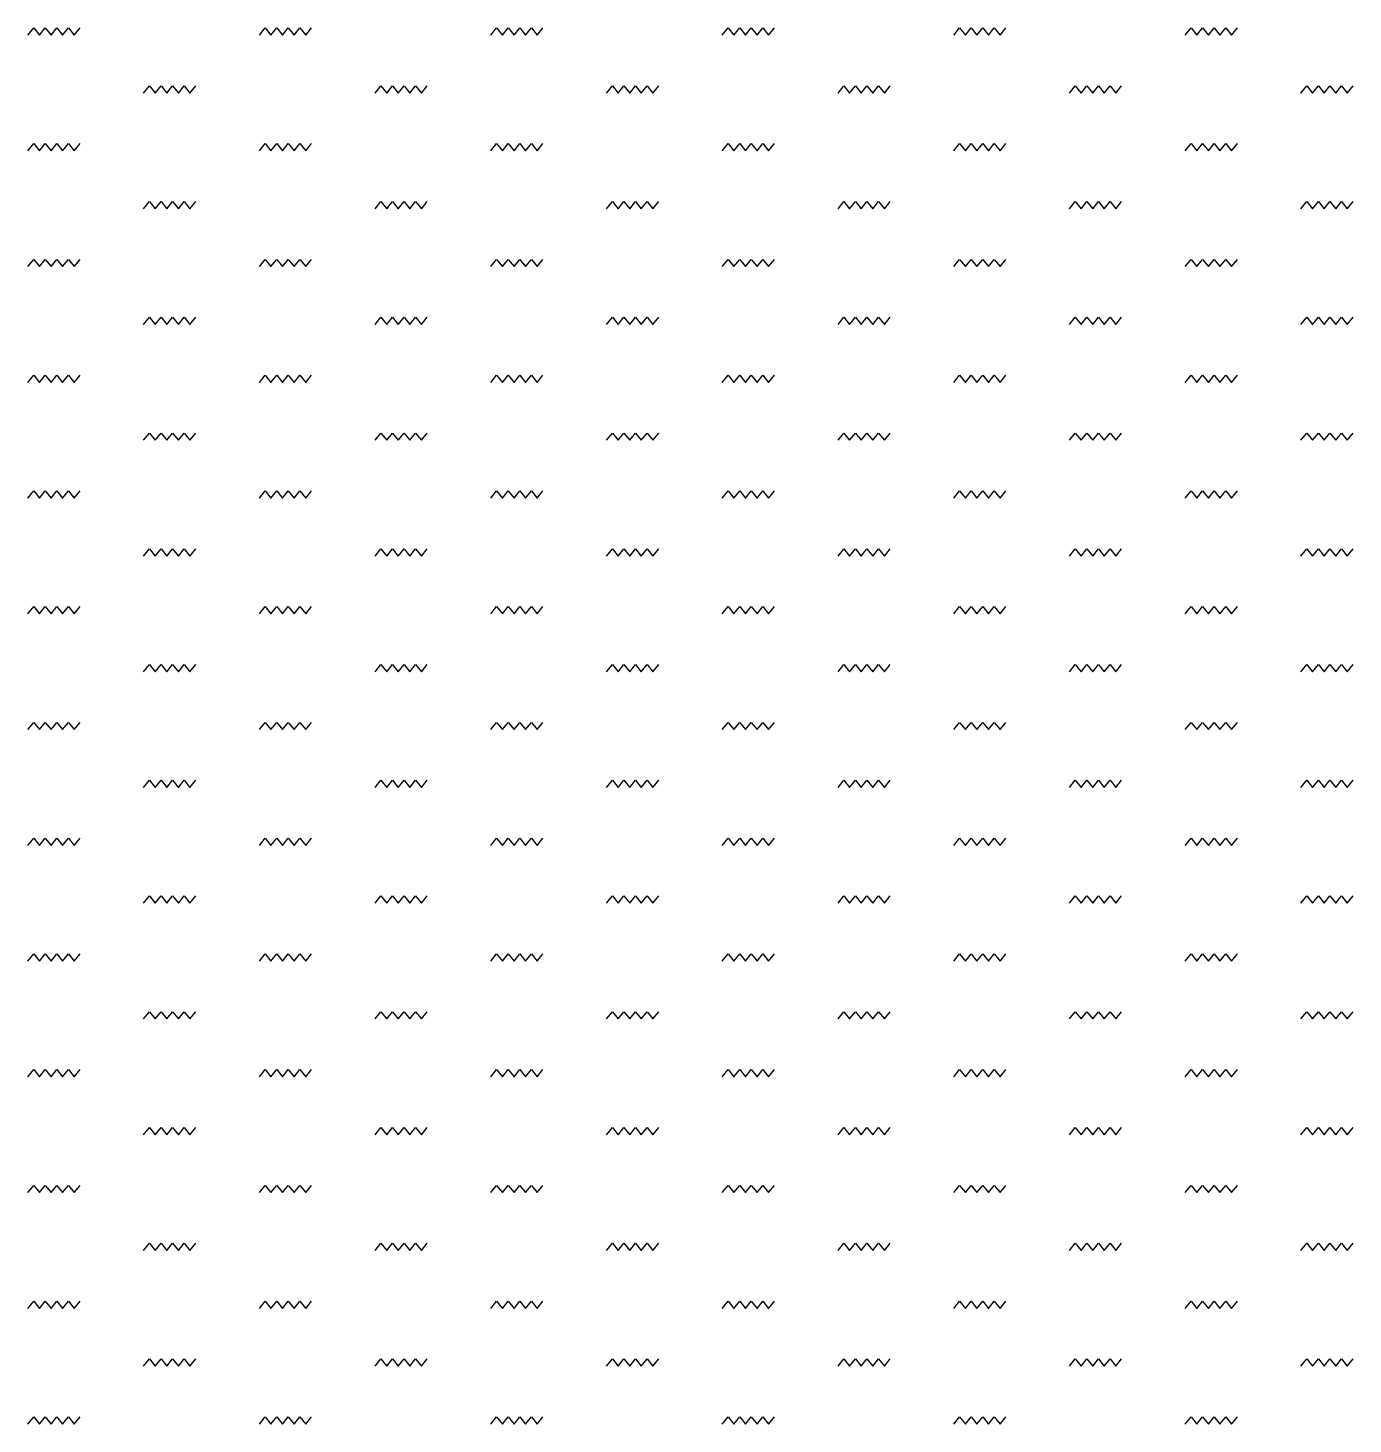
# Model space of a CAD drawing. Extents: x 0 to 1996, y -10 to 3965.
# Drawn here: x 40 to 956, y 1000 to 1965 of the extents above; entities that cross this region are included whole.
import ezdxf

# ---------------------------------------------------------------- set-up
doc = ezdxf.new("R2010")
doc.units = 0

msp = doc.modelspace()

# ---------------------------------------------------------------- linework, layer by layer
for points in [[(40, 1960), (44, 1965), (48, 1960), (52, 1965), (56, 1960), (60, 1965), (64, 1960), (68, 1965), (72, 1960), (76, 1965)], [(200, 1960), (204, 1965), (208, 1960), (212, 1965), (216, 1960), (220, 1965), (224, 1960), (228, 1965), (232, 1960), (236, 1965)], [(360, 1960), (364, 1965), (368, 1960), (372, 1965), (376, 1960), (380, 1965), (384, 1960), (388, 1965), (392, 1960), (396, 1965)], [(520, 1960), (524, 1965), (528, 1960), (532, 1965), (536, 1960), (540, 1965), (544, 1960), (548, 1965), (552, 1960), (556, 1965)], [(680, 1960), (684, 1965), (688, 1960), (692, 1965), (696, 1960), (700, 1965), (704, 1960), (708, 1965), (712, 1960), (716, 1965)], [(840, 1960), (844, 1965), (848, 1960), (852, 1965), (856, 1960), (860, 1965), (864, 1960), (868, 1965), (872, 1960), (876, 1965)], [(120, 1920), (124, 1925), (128, 1920), (132, 1925), (136, 1920), (140, 1925), (144, 1920), (148, 1925), (152, 1920), (156, 1925)], [(280, 1920), (284, 1925), (288, 1920), (292, 1925), (296, 1920), (300, 1925), (304, 1920), (308, 1925), (312, 1920), (316, 1925)], [(440, 1920), (444, 1925), (448, 1920), (452, 1925), (456, 1920), (460, 1925), (464, 1920), (468, 1925), (472, 1920), (476, 1925)], [(600, 1920), (604, 1925), (608, 1920), (612, 1925), (616, 1920), (620, 1925), (624, 1920), (628, 1925), (632, 1920), (636, 1925)], [(760, 1920), (764, 1925), (768, 1920), (772, 1925), (776, 1920), (780, 1925), (784, 1920), (788, 1925), (792, 1920), (796, 1925)], [(920, 1920), (924, 1925), (928, 1920), (932, 1925), (936, 1920), (940, 1925), (944, 1920), (948, 1925), (952, 1920), (956, 1925)], [(40, 1880), (44, 1885), (48, 1880), (52, 1885), (56, 1880), (60, 1885), (64, 1880), (68, 1885), (72, 1880), (76, 1885)], [(200, 1880), (204, 1885), (208, 1880), (212, 1885), (216, 1880), (220, 1885), (224, 1880), (228, 1885), (232, 1880), (236, 1885)], [(360, 1880), (364, 1885), (368, 1880), (372, 1885), (376, 1880), (380, 1885), (384, 1880), (388, 1885), (392, 1880), (396, 1885)], [(520, 1880), (524, 1885), (528, 1880), (532, 1885), (536, 1880), (540, 1885), (544, 1880), (548, 1885), (552, 1880), (556, 1885)], [(680, 1880), (684, 1885), (688, 1880), (692, 1885), (696, 1880), (700, 1885), (704, 1880), (708, 1885), (712, 1880), (716, 1885)], [(840, 1880), (844, 1885), (848, 1880), (852, 1885), (856, 1880), (860, 1885), (864, 1880), (868, 1885), (872, 1880), (876, 1885)], [(120, 1840), (124, 1845), (128, 1840), (132, 1845), (136, 1840), (140, 1845), (144, 1840), (148, 1845), (152, 1840), (156, 1845)], [(280, 1840), (284, 1845), (288, 1840), (292, 1845), (296, 1840), (300, 1845), (304, 1840), (308, 1845), (312, 1840), (316, 1845)], [(440, 1840), (444, 1845), (448, 1840), (452, 1845), (456, 1840), (460, 1845), (464, 1840), (468, 1845), (472, 1840), (476, 1845)], [(600, 1840), (604, 1845), (608, 1840), (612, 1845), (616, 1840), (620, 1845), (624, 1840), (628, 1845), (632, 1840), (636, 1845)], [(760, 1840), (764, 1845), (768, 1840), (772, 1845), (776, 1840), (780, 1845), (784, 1840), (788, 1845), (792, 1840), (796, 1845)], [(920, 1840), (924, 1845), (928, 1840), (932, 1845), (936, 1840), (940, 1845), (944, 1840), (948, 1845), (952, 1840), (956, 1845)], [(40, 1800), (44, 1805), (48, 1800), (52, 1805), (56, 1800), (60, 1805), (64, 1800), (68, 1805), (72, 1800), (76, 1805)], [(200, 1800), (204, 1805), (208, 1800), (212, 1805), (216, 1800), (220, 1805), (224, 1800), (228, 1805), (232, 1800), (236, 1805)], [(360, 1800), (364, 1805), (368, 1800), (372, 1805), (376, 1800), (380, 1805), (384, 1800), (388, 1805), (392, 1800), (396, 1805)], [(520, 1800), (524, 1805), (528, 1800), (532, 1805), (536, 1800), (540, 1805), (544, 1800), (548, 1805), (552, 1800), (556, 1805)], [(680, 1800), (684, 1805), (688, 1800), (692, 1805), (696, 1800), (700, 1805), (704, 1800), (708, 1805), (712, 1800), (716, 1805)], [(840, 1800), (844, 1805), (848, 1800), (852, 1805), (856, 1800), (860, 1805), (864, 1800), (868, 1805), (872, 1800), (876, 1805)], [(120, 1760), (124, 1765), (128, 1760), (132, 1765), (136, 1760), (140, 1765), (144, 1760), (148, 1765), (152, 1760), (156, 1765)], [(280, 1760), (284, 1765), (288, 1760), (292, 1765), (296, 1760), (300, 1765), (304, 1760), (308, 1765), (312, 1760), (316, 1765)], [(440, 1760), (444, 1765), (448, 1760), (452, 1765), (456, 1760), (460, 1765), (464, 1760), (468, 1765), (472, 1760), (476, 1765)], [(600, 1760), (604, 1765), (608, 1760), (612, 1765), (616, 1760), (620, 1765), (624, 1760), (628, 1765), (632, 1760), (636, 1765)], [(760, 1760), (764, 1765), (768, 1760), (772, 1765), (776, 1760), (780, 1765), (784, 1760), (788, 1765), (792, 1760), (796, 1765)], [(920, 1760), (924, 1765), (928, 1760), (932, 1765), (936, 1760), (940, 1765), (944, 1760), (948, 1765), (952, 1760), (956, 1765)], [(40, 1720), (44, 1725), (48, 1720), (52, 1725), (56, 1720), (60, 1725), (64, 1720), (68, 1725), (72, 1720), (76, 1725)], [(200, 1720), (204, 1725), (208, 1720), (212, 1725), (216, 1720), (220, 1725), (224, 1720), (228, 1725), (232, 1720), (236, 1725)], [(360, 1720), (364, 1725), (368, 1720), (372, 1725), (376, 1720), (380, 1725), (384, 1720), (388, 1725), (392, 1720), (396, 1725)], [(520, 1720), (524, 1725), (528, 1720), (532, 1725), (536, 1720), (540, 1725), (544, 1720), (548, 1725), (552, 1720), (556, 1725)], [(680, 1720), (684, 1725), (688, 1720), (692, 1725), (696, 1720), (700, 1725), (704, 1720), (708, 1725), (712, 1720), (716, 1725)], [(840, 1720), (844, 1725), (848, 1720), (852, 1725), (856, 1720), (860, 1725), (864, 1720), (868, 1725), (872, 1720), (876, 1725)], [(120, 1680), (124, 1685), (128, 1680), (132, 1685), (136, 1680), (140, 1685), (144, 1680), (148, 1685), (152, 1680), (156, 1685)], [(280, 1680), (284, 1685), (288, 1680), (292, 1685), (296, 1680), (300, 1685), (304, 1680), (308, 1685), (312, 1680), (316, 1685)], [(440, 1680), (444, 1685), (448, 1680), (452, 1685), (456, 1680), (460, 1685), (464, 1680), (468, 1685), (472, 1680), (476, 1685)], [(600, 1680), (604, 1685), (608, 1680), (612, 1685), (616, 1680), (620, 1685), (624, 1680), (628, 1685), (632, 1680), (636, 1685)], [(760, 1680), (764, 1685), (768, 1680), (772, 1685), (776, 1680), (780, 1685), (784, 1680), (788, 1685), (792, 1680), (796, 1685)], [(920, 1680), (924, 1685), (928, 1680), (932, 1685), (936, 1680), (940, 1685), (944, 1680), (948, 1685), (952, 1680), (956, 1685)], [(40, 1640), (44, 1645), (48, 1640), (52, 1645), (56, 1640), (60, 1645), (64, 1640), (68, 1645), (72, 1640), (76, 1645)], [(200, 1640), (204, 1645), (208, 1640), (212, 1645), (216, 1640), (220, 1645), (224, 1640), (228, 1645), (232, 1640), (236, 1645)], [(360, 1640), (364, 1645), (368, 1640), (372, 1645), (376, 1640), (380, 1645), (384, 1640), (388, 1645), (392, 1640), (396, 1645)], [(520, 1640), (524, 1645), (528, 1640), (532, 1645), (536, 1640), (540, 1645), (544, 1640), (548, 1645), (552, 1640), (556, 1645)], [(680, 1640), (684, 1645), (688, 1640), (692, 1645), (696, 1640), (700, 1645), (704, 1640), (708, 1645), (712, 1640), (716, 1645)], [(840, 1640), (844, 1645), (848, 1640), (852, 1645), (856, 1640), (860, 1645), (864, 1640), (868, 1645), (872, 1640), (876, 1645)], [(120, 1600), (124, 1605), (128, 1600), (132, 1605), (136, 1600), (140, 1605), (144, 1600), (148, 1605), (152, 1600), (156, 1605)], [(280, 1600), (284, 1605), (288, 1600), (292, 1605), (296, 1600), (300, 1605), (304, 1600), (308, 1605), (312, 1600), (316, 1605)], [(440, 1600), (444, 1605), (448, 1600), (452, 1605), (456, 1600), (460, 1605), (464, 1600), (468, 1605), (472, 1600), (476, 1605)], [(600, 1600), (604, 1605), (608, 1600), (612, 1605), (616, 1600), (620, 1605), (624, 1600), (628, 1605), (632, 1600), (636, 1605)], [(760, 1600), (764, 1605), (768, 1600), (772, 1605), (776, 1600), (780, 1605), (784, 1600), (788, 1605), (792, 1600), (796, 1605)], [(920, 1600), (924, 1605), (928, 1600), (932, 1605), (936, 1600), (940, 1605), (944, 1600), (948, 1605), (952, 1600), (956, 1605)], [(40, 1560), (44, 1565), (48, 1560), (52, 1565), (56, 1560), (60, 1565), (64, 1560), (68, 1565), (72, 1560), (76, 1565)], [(200, 1560), (204, 1565), (208, 1560), (212, 1565), (216, 1560), (220, 1565), (224, 1560), (228, 1565), (232, 1560), (236, 1565)], [(360, 1560), (364, 1565), (368, 1560), (372, 1565), (376, 1560), (380, 1565), (384, 1560), (388, 1565), (392, 1560), (396, 1565)], [(520, 1560), (524, 1565), (528, 1560), (532, 1565), (536, 1560), (540, 1565), (544, 1560), (548, 1565), (552, 1560), (556, 1565)], [(680, 1560), (684, 1565), (688, 1560), (692, 1565), (696, 1560), (700, 1565), (704, 1560), (708, 1565), (712, 1560), (716, 1565)], [(840, 1560), (844, 1565), (848, 1560), (852, 1565), (856, 1560), (860, 1565), (864, 1560), (868, 1565), (872, 1560), (876, 1565)], [(120, 1520), (124, 1525), (128, 1520), (132, 1525), (136, 1520), (140, 1525), (144, 1520), (148, 1525), (152, 1520), (156, 1525)], [(280, 1520), (284, 1525), (288, 1520), (292, 1525), (296, 1520), (300, 1525), (304, 1520), (308, 1525), (312, 1520), (316, 1525)], [(440, 1520), (444, 1525), (448, 1520), (452, 1525), (456, 1520), (460, 1525), (464, 1520), (468, 1525), (472, 1520), (476, 1525)], [(600, 1520), (604, 1525), (608, 1520), (612, 1525), (616, 1520), (620, 1525), (624, 1520), (628, 1525), (632, 1520), (636, 1525)], [(760, 1520), (764, 1525), (768, 1520), (772, 1525), (776, 1520), (780, 1525), (784, 1520), (788, 1525), (792, 1520), (796, 1525)], [(920, 1520), (924, 1525), (928, 1520), (932, 1525), (936, 1520), (940, 1525), (944, 1520), (948, 1525), (952, 1520), (956, 1525)], [(40, 1480), (44, 1485), (48, 1480), (52, 1485), (56, 1480), (60, 1485), (64, 1480), (68, 1485), (72, 1480), (76, 1485)], [(200, 1480), (204, 1485), (208, 1480), (212, 1485), (216, 1480), (220, 1485), (224, 1480), (228, 1485), (232, 1480), (236, 1485)], [(360, 1480), (364, 1485), (368, 1480), (372, 1485), (376, 1480), (380, 1485), (384, 1480), (388, 1485), (392, 1480), (396, 1485)], [(520, 1480), (524, 1485), (528, 1480), (532, 1485), (536, 1480), (540, 1485), (544, 1480), (548, 1485), (552, 1480), (556, 1485)], [(680, 1480), (684, 1485), (688, 1480), (692, 1485), (696, 1480), (700, 1485), (704, 1480), (708, 1485), (712, 1480), (716, 1485)], [(840, 1480), (844, 1485), (848, 1480), (852, 1485), (856, 1480), (860, 1485), (864, 1480), (868, 1485), (872, 1480), (876, 1485)], [(120, 1440), (124, 1445), (128, 1440), (132, 1445), (136, 1440), (140, 1445), (144, 1440), (148, 1445), (152, 1440), (156, 1445)], [(280, 1440), (284, 1445), (288, 1440), (292, 1445), (296, 1440), (300, 1445), (304, 1440), (308, 1445), (312, 1440), (316, 1445)], [(440, 1440), (444, 1445), (448, 1440), (452, 1445), (456, 1440), (460, 1445), (464, 1440), (468, 1445), (472, 1440), (476, 1445)], [(600, 1440), (604, 1445), (608, 1440), (612, 1445), (616, 1440), (620, 1445), (624, 1440), (628, 1445), (632, 1440), (636, 1445)], [(760, 1440), (764, 1445), (768, 1440), (772, 1445), (776, 1440), (780, 1445), (784, 1440), (788, 1445), (792, 1440), (796, 1445)], [(920, 1440), (924, 1445), (928, 1440), (932, 1445), (936, 1440), (940, 1445), (944, 1440), (948, 1445), (952, 1440), (956, 1445)], [(40, 1400), (44, 1405), (48, 1400), (52, 1405), (56, 1400), (60, 1405), (64, 1400), (68, 1405), (72, 1400), (76, 1405)], [(200, 1400), (204, 1405), (208, 1400), (212, 1405), (216, 1400), (220, 1405), (224, 1400), (228, 1405), (232, 1400), (236, 1405)], [(360, 1400), (364, 1405), (368, 1400), (372, 1405), (376, 1400), (380, 1405), (384, 1400), (388, 1405), (392, 1400), (396, 1405)], [(520, 1400), (524, 1405), (528, 1400), (532, 1405), (536, 1400), (540, 1405), (544, 1400), (548, 1405), (552, 1400), (556, 1405)], [(680, 1400), (684, 1405), (688, 1400), (692, 1405), (696, 1400), (700, 1405), (704, 1400), (708, 1405), (712, 1400), (716, 1405)], [(840, 1400), (844, 1405), (848, 1400), (852, 1405), (856, 1400), (860, 1405), (864, 1400), (868, 1405), (872, 1400), (876, 1405)], [(120, 1360), (124, 1365), (128, 1360), (132, 1365), (136, 1360), (140, 1365), (144, 1360), (148, 1365), (152, 1360), (156, 1365)], [(280, 1360), (284, 1365), (288, 1360), (292, 1365), (296, 1360), (300, 1365), (304, 1360), (308, 1365), (312, 1360), (316, 1365)], [(440, 1360), (444, 1365), (448, 1360), (452, 1365), (456, 1360), (460, 1365), (464, 1360), (468, 1365), (472, 1360), (476, 1365)], [(600, 1360), (604, 1365), (608, 1360), (612, 1365), (616, 1360), (620, 1365), (624, 1360), (628, 1365), (632, 1360), (636, 1365)], [(760, 1360), (764, 1365), (768, 1360), (772, 1365), (776, 1360), (780, 1365), (784, 1360), (788, 1365), (792, 1360), (796, 1365)], [(920, 1360), (924, 1365), (928, 1360), (932, 1365), (936, 1360), (940, 1365), (944, 1360), (948, 1365), (952, 1360), (956, 1365)], [(40, 1320), (44, 1325), (48, 1320), (52, 1325), (56, 1320), (60, 1325), (64, 1320), (68, 1325), (72, 1320), (76, 1325)], [(200, 1320), (204, 1325), (208, 1320), (212, 1325), (216, 1320), (220, 1325), (224, 1320), (228, 1325), (232, 1320), (236, 1325)], [(360, 1320), (364, 1325), (368, 1320), (372, 1325), (376, 1320), (380, 1325), (384, 1320), (388, 1325), (392, 1320), (396, 1325)], [(520, 1320), (524, 1325), (528, 1320), (532, 1325), (536, 1320), (540, 1325), (544, 1320), (548, 1325), (552, 1320), (556, 1325)], [(680, 1320), (684, 1325), (688, 1320), (692, 1325), (696, 1320), (700, 1325), (704, 1320), (708, 1325), (712, 1320), (716, 1325)], [(840, 1320), (844, 1325), (848, 1320), (852, 1325), (856, 1320), (860, 1325), (864, 1320), (868, 1325), (872, 1320), (876, 1325)], [(120, 1280), (124, 1285), (128, 1280), (132, 1285), (136, 1280), (140, 1285), (144, 1280), (148, 1285), (152, 1280), (156, 1285)], [(280, 1280), (284, 1285), (288, 1280), (292, 1285), (296, 1280), (300, 1285), (304, 1280), (308, 1285), (312, 1280), (316, 1285)], [(440, 1280), (444, 1285), (448, 1280), (452, 1285), (456, 1280), (460, 1285), (464, 1280), (468, 1285), (472, 1280), (476, 1285)], [(600, 1280), (604, 1285), (608, 1280), (612, 1285), (616, 1280), (620, 1285), (624, 1280), (628, 1285), (632, 1280), (636, 1285)], [(760, 1280), (764, 1285), (768, 1280), (772, 1285), (776, 1280), (780, 1285), (784, 1280), (788, 1285), (792, 1280), (796, 1285)], [(920, 1280), (924, 1285), (928, 1280), (932, 1285), (936, 1280), (940, 1285), (944, 1280), (948, 1285), (952, 1280), (956, 1285)], [(40, 1240), (44, 1245), (48, 1240), (52, 1245), (56, 1240), (60, 1245), (64, 1240), (68, 1245), (72, 1240), (76, 1245)], [(200, 1240), (204, 1245), (208, 1240), (212, 1245), (216, 1240), (220, 1245), (224, 1240), (228, 1245), (232, 1240), (236, 1245)], [(360, 1240), (364, 1245), (368, 1240), (372, 1245), (376, 1240), (380, 1245), (384, 1240), (388, 1245), (392, 1240), (396, 1245)], [(520, 1240), (524, 1245), (528, 1240), (532, 1245), (536, 1240), (540, 1245), (544, 1240), (548, 1245), (552, 1240), (556, 1245)], [(680, 1240), (684, 1245), (688, 1240), (692, 1245), (696, 1240), (700, 1245), (704, 1240), (708, 1245), (712, 1240), (716, 1245)], [(840, 1240), (844, 1245), (848, 1240), (852, 1245), (856, 1240), (860, 1245), (864, 1240), (868, 1245), (872, 1240), (876, 1245)], [(120, 1200), (124, 1205), (128, 1200), (132, 1205), (136, 1200), (140, 1205), (144, 1200), (148, 1205), (152, 1200), (156, 1205)], [(280, 1200), (284, 1205), (288, 1200), (292, 1205), (296, 1200), (300, 1205), (304, 1200), (308, 1205), (312, 1200), (316, 1205)], [(440, 1200), (444, 1205), (448, 1200), (452, 1205), (456, 1200), (460, 1205), (464, 1200), (468, 1205), (472, 1200), (476, 1205)], [(600, 1200), (604, 1205), (608, 1200), (612, 1205), (616, 1200), (620, 1205), (624, 1200), (628, 1205), (632, 1200), (636, 1205)], [(760, 1200), (764, 1205), (768, 1200), (772, 1205), (776, 1200), (780, 1205), (784, 1200), (788, 1205), (792, 1200), (796, 1205)], [(920, 1200), (924, 1205), (928, 1200), (932, 1205), (936, 1200), (940, 1205), (944, 1200), (948, 1205), (952, 1200), (956, 1205)], [(40, 1160), (44, 1165), (48, 1160), (52, 1165), (56, 1160), (60, 1165), (64, 1160), (68, 1165), (72, 1160), (76, 1165)], [(200, 1160), (204, 1165), (208, 1160), (212, 1165), (216, 1160), (220, 1165), (224, 1160), (228, 1165), (232, 1160), (236, 1165)], [(360, 1160), (364, 1165), (368, 1160), (372, 1165), (376, 1160), (380, 1165), (384, 1160), (388, 1165), (392, 1160), (396, 1165)], [(520, 1160), (524, 1165), (528, 1160), (532, 1165), (536, 1160), (540, 1165), (544, 1160), (548, 1165), (552, 1160), (556, 1165)], [(680, 1160), (684, 1165), (688, 1160), (692, 1165), (696, 1160), (700, 1165), (704, 1160), (708, 1165), (712, 1160), (716, 1165)], [(840, 1160), (844, 1165), (848, 1160), (852, 1165), (856, 1160), (860, 1165), (864, 1160), (868, 1165), (872, 1160), (876, 1165)], [(120, 1120), (124, 1125), (128, 1120), (132, 1125), (136, 1120), (140, 1125), (144, 1120), (148, 1125), (152, 1120), (156, 1125)], [(280, 1120), (284, 1125), (288, 1120), (292, 1125), (296, 1120), (300, 1125), (304, 1120), (308, 1125), (312, 1120), (316, 1125)], [(440, 1120), (444, 1125), (448, 1120), (452, 1125), (456, 1120), (460, 1125), (464, 1120), (468, 1125), (472, 1120), (476, 1125)], [(600, 1120), (604, 1125), (608, 1120), (612, 1125), (616, 1120), (620, 1125), (624, 1120), (628, 1125), (632, 1120), (636, 1125)], [(760, 1120), (764, 1125), (768, 1120), (772, 1125), (776, 1120), (780, 1125), (784, 1120), (788, 1125), (792, 1120), (796, 1125)], [(920, 1120), (924, 1125), (928, 1120), (932, 1125), (936, 1120), (940, 1125), (944, 1120), (948, 1125), (952, 1120), (956, 1125)], [(40, 1080), (44, 1085), (48, 1080), (52, 1085), (56, 1080), (60, 1085), (64, 1080), (68, 1085), (72, 1080), (76, 1085)], [(200, 1080), (204, 1085), (208, 1080), (212, 1085), (216, 1080), (220, 1085), (224, 1080), (228, 1085), (232, 1080), (236, 1085)], [(360, 1080), (364, 1085), (368, 1080), (372, 1085), (376, 1080), (380, 1085), (384, 1080), (388, 1085), (392, 1080), (396, 1085)], [(520, 1080), (524, 1085), (528, 1080), (532, 1085), (536, 1080), (540, 1085), (544, 1080), (548, 1085), (552, 1080), (556, 1085)], [(680, 1080), (684, 1085), (688, 1080), (692, 1085), (696, 1080), (700, 1085), (704, 1080), (708, 1085), (712, 1080), (716, 1085)], [(840, 1080), (844, 1085), (848, 1080), (852, 1085), (856, 1080), (860, 1085), (864, 1080), (868, 1085), (872, 1080), (876, 1085)], [(120, 1040), (124, 1045), (128, 1040), (132, 1045), (136, 1040), (140, 1045), (144, 1040), (148, 1045), (152, 1040), (156, 1045)], [(280, 1040), (284, 1045), (288, 1040), (292, 1045), (296, 1040), (300, 1045), (304, 1040), (308, 1045), (312, 1040), (316, 1045)], [(440, 1040), (444, 1045), (448, 1040), (452, 1045), (456, 1040), (460, 1045), (464, 1040), (468, 1045), (472, 1040), (476, 1045)], [(600, 1040), (604, 1045), (608, 1040), (612, 1045), (616, 1040), (620, 1045), (624, 1040), (628, 1045), (632, 1040), (636, 1045)], [(760, 1040), (764, 1045), (768, 1040), (772, 1045), (776, 1040), (780, 1045), (784, 1040), (788, 1045), (792, 1040), (796, 1045)], [(920, 1040), (924, 1045), (928, 1040), (932, 1045), (936, 1040), (940, 1045), (944, 1040), (948, 1045), (952, 1040), (956, 1045)], [(40, 1000), (44, 1005), (48, 1000), (52, 1005), (56, 1000), (60, 1005), (64, 1000), (68, 1005), (72, 1000), (76, 1005)], [(200, 1000), (204, 1005), (208, 1000), (212, 1005), (216, 1000), (220, 1005), (224, 1000), (228, 1005), (232, 1000), (236, 1005)], [(360, 1000), (364, 1005), (368, 1000), (372, 1005), (376, 1000), (380, 1005), (384, 1000), (388, 1005), (392, 1000), (396, 1005)], [(520, 1000), (524, 1005), (528, 1000), (532, 1005), (536, 1000), (540, 1005), (544, 1000), (548, 1005), (552, 1000), (556, 1005)], [(680, 1000), (684, 1005), (688, 1000), (692, 1005), (696, 1000), (700, 1005), (704, 1000), (708, 1005), (712, 1000), (716, 1005)], [(840, 1000), (844, 1005), (848, 1000), (852, 1005), (856, 1000), (860, 1005), (864, 1000), (868, 1005), (872, 1000), (876, 1005)]]:
    msp.add_lwpolyline(points)

doc.saveas('drawing.dxf')
